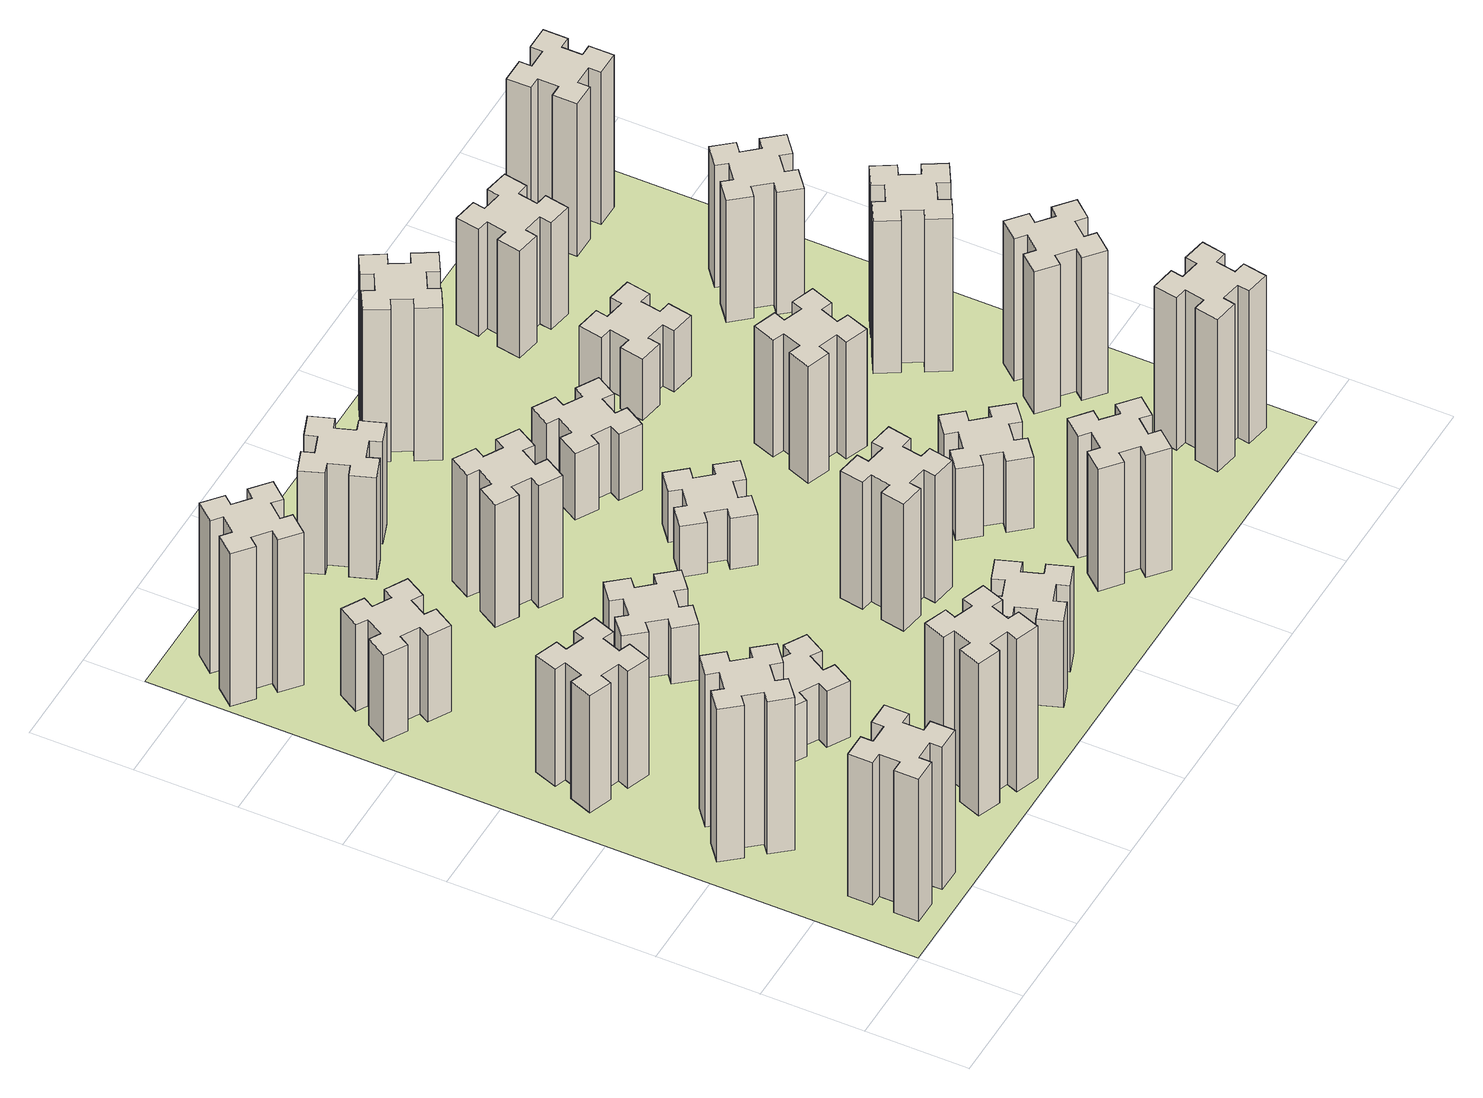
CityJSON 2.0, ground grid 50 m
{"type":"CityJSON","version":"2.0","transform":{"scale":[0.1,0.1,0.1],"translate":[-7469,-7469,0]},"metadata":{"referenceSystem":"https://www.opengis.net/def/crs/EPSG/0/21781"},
"CityObjects":{
"building1":{"type":"Building","attributes":{"class":"1000","function":"1000","usage":"1000","yearOfConstruction":2016,"roofType":"1000","measuredHeight":84,"storeysAboveGround":30,"storeysBelowGround":0},"geometry":[{"type":"Solid","lod":"1","boundaries":[[[[0,1,2,3,4,5,6,7,8,9,10,11,12,13,14,15,16,17,18,19]],[[17,16,20,21]],[[16,15,22,20]],[[15,14,23,22]],[[14,13,24,23]],[[13,12,25,24]],[[12,11,26,25]],[[11,10,27,26]],[[10,9,28,27]],[[9,8,29,28]],[[8,7,30,29]],[[7,6,31,30]],[[6,5,32,31]],[[5,4,33,32]],[[4,3,34,33]],[[3,2,35,34]],[[2,1,36,35]],[[1,0,37,36]],[[0,19,38,37]],[[19,18,39,38]],[[18,17,21,39]],[[24,25,26,27,28,29,30,31,32,33,34,35,36,37,38,39,21,20,22,23]]]]}]},
"building2":{"type":"Building","attributes":{"class":"1000","function":"1000","usage":"1000","yearOfConstruction":2016,"roofType":"1000","measuredHeight":90,"storeysAboveGround":30,"storeysBelowGround":0},"geometry":[{"type":"Solid","lod":"1","boundaries":[[[[40,41,42,43,44,45,46,47,48,49,50,51,52,53,54,55,56,57,58,59]],[[57,56,60,61]],[[56,55,62,60]],[[55,54,63,62]],[[54,53,64,63]],[[53,52,65,64]],[[52,51,66,65]],[[51,50,67,66]],[[50,49,68,67]],[[49,48,69,68]],[[48,47,70,69]],[[47,46,71,70]],[[46,45,72,71]],[[45,44,73,72]],[[44,43,74,73]],[[43,42,75,74]],[[42,41,76,75]],[[41,40,77,76]],[[40,59,78,77]],[[59,58,79,78]],[[58,57,61,79]],[[64,65,66,67,68,69,70,71,72,73,74,75,76,77,78,79,61,60,62,63]]]]}]},
"building3":{"type":"Building","attributes":{"class":"1000","function":"1000","usage":"1000","yearOfConstruction":2016,"roofType":"1000","measuredHeight":69,"storeysAboveGround":30,"storeysBelowGround":0},"geometry":[{"type":"Solid","lod":"1","boundaries":[[[[80,81,82,83,84,85,86,87,88,89,90,91,92,93,94,95,96,97,98,99]],[[97,96,100,101]],[[96,95,102,100]],[[95,94,103,102]],[[94,93,104,103]],[[93,92,105,104]],[[92,91,106,105]],[[91,90,107,106]],[[90,89,108,107]],[[89,88,109,108]],[[88,87,110,109]],[[87,86,111,110]],[[86,85,112,111]],[[85,84,113,112]],[[84,83,114,113]],[[83,82,115,114]],[[82,81,116,115]],[[81,80,117,116]],[[80,99,118,117]],[[99,98,119,118]],[[98,97,101,119]],[[104,105,106,107,108,109,110,111,112,113,114,115,116,117,118,119,101,100,102,103]]]]}]},
"building4":{"type":"Building","attributes":{"class":"1000","function":"1000","usage":"1000","yearOfConstruction":2016,"roofType":"1000","measuredHeight":51,"storeysAboveGround":30,"storeysBelowGround":0},"geometry":[{"type":"Solid","lod":"1","boundaries":[[[[120,121,122,123,124,125,126,127,128,129,130,131,132,133,134,135,136,137,138,139]],[[137,136,140,141]],[[136,135,142,140]],[[135,134,143,142]],[[134,133,144,143]],[[133,132,145,144]],[[132,131,146,145]],[[131,130,147,146]],[[130,129,148,147]],[[129,128,149,148]],[[128,127,150,149]],[[127,126,151,150]],[[126,125,152,151]],[[125,124,153,152]],[[124,123,154,153]],[[123,122,155,154]],[[122,121,156,155]],[[121,120,157,156]],[[120,139,158,157]],[[139,138,159,158]],[[138,137,141,159]],[[144,145,146,147,148,149,150,151,152,153,154,155,156,157,158,159,141,140,142,143]]]]}]},
"building5":{"type":"Building","attributes":{"class":"1000","function":"1000","usage":"1000","yearOfConstruction":2016,"roofType":"1000","measuredHeight":90,"storeysAboveGround":30,"storeysBelowGround":0},"geometry":[{"type":"Solid","lod":"1","boundaries":[[[[160,161,162,163,164,165,166,167,168,169,170,171,172,173,174,175,176,177,178,179]],[[177,176,180,181]],[[176,175,182,180]],[[175,174,183,182]],[[174,173,184,183]],[[173,172,185,184]],[[172,171,186,185]],[[171,170,187,186]],[[170,169,188,187]],[[169,168,189,188]],[[168,167,190,189]],[[167,166,191,190]],[[166,165,192,191]],[[165,164,193,192]],[[164,163,194,193]],[[163,162,195,194]],[[162,161,196,195]],[[161,160,197,196]],[[160,179,198,197]],[[179,178,199,198]],[[178,177,181,199]],[[184,185,186,187,188,189,190,191,192,193,194,195,196,197,198,199,181,180,182,183]]]]}]},
"building6":{"type":"Building","attributes":{"class":"1000","function":"1000","usage":"1000","yearOfConstruction":2016,"roofType":"1000","measuredHeight":90,"storeysAboveGround":30,"storeysBelowGround":0},"geometry":[{"type":"Solid","lod":"1","boundaries":[[[[200,201,202,203,204,205,206,207,208,209,210,211,212,213,214,215,216,217,218,219]],[[217,216,220,221]],[[216,215,222,220]],[[215,214,223,222]],[[214,213,224,223]],[[213,212,225,224]],[[212,211,226,225]],[[211,210,227,226]],[[210,209,228,227]],[[209,208,229,228]],[[208,207,230,229]],[[207,206,231,230]],[[206,205,232,231]],[[205,204,233,232]],[[204,203,234,233]],[[203,202,235,234]],[[202,201,236,235]],[[201,200,237,236]],[[200,219,238,237]],[[219,218,239,238]],[[218,217,221,239]],[[224,225,226,227,228,229,230,231,232,233,234,235,236,237,238,239,221,220,222,223]]]]}]},
"building7":{"type":"Building","attributes":{"class":"1000","function":"1000","usage":"1000","yearOfConstruction":2016,"roofType":"1000","measuredHeight":33,"storeysAboveGround":30,"storeysBelowGround":0},"geometry":[{"type":"Solid","lod":"1","boundaries":[[[[240,241,242,243,244,245,246,247,248,249,250,251,252,253,254,255,256,257,258,259]],[[257,256,260,261]],[[256,255,262,260]],[[255,254,263,262]],[[254,253,264,263]],[[253,252,265,264]],[[252,251,266,265]],[[251,250,267,266]],[[250,249,268,267]],[[249,248,269,268]],[[248,247,270,269]],[[247,246,271,270]],[[246,245,272,271]],[[245,244,273,272]],[[244,243,274,273]],[[243,242,275,274]],[[242,241,276,275]],[[241,240,277,276]],[[240,259,278,277]],[[259,258,279,278]],[[258,257,261,279]],[[264,265,266,267,268,269,270,271,272,273,274,275,276,277,278,279,261,260,262,263]]]]}]},
"building8":{"type":"Building","attributes":{"class":"1000","function":"1000","usage":"1000","yearOfConstruction":2016,"roofType":"1000","measuredHeight":33,"storeysAboveGround":30,"storeysBelowGround":0},"geometry":[{"type":"Solid","lod":"1","boundaries":[[[[280,281,282,283,284,285,286,287,288,289,290,291,292,293,294,295,296,297,298,299]],[[297,296,300,301]],[[296,295,302,300]],[[295,294,303,302]],[[294,293,304,303]],[[293,292,305,304]],[[292,291,306,305]],[[291,290,307,306]],[[290,289,308,307]],[[289,288,309,308]],[[288,287,310,309]],[[287,286,311,310]],[[286,285,312,311]],[[285,284,313,312]],[[284,283,314,313]],[[283,282,315,314]],[[282,281,316,315]],[[281,280,317,316]],[[280,299,318,317]],[[299,298,319,318]],[[298,297,301,319]],[[304,305,306,307,308,309,310,311,312,313,314,315,316,317,318,319,301,300,302,303]]]]}]},
"building9":{"type":"Building","attributes":{"class":"1000","function":"1000","usage":"1000","yearOfConstruction":2016,"roofType":"1000","measuredHeight":51,"storeysAboveGround":30,"storeysBelowGround":0},"geometry":[{"type":"Solid","lod":"1","boundaries":[[[[320,321,322,323,324,325,326,327,328,329,330,331,332,333,334,335,336,337,338,339]],[[337,336,340,341]],[[336,335,342,340]],[[335,334,343,342]],[[334,333,344,343]],[[333,332,345,344]],[[332,331,346,345]],[[331,330,347,346]],[[330,329,348,347]],[[329,328,349,348]],[[328,327,350,349]],[[327,326,351,350]],[[326,325,352,351]],[[325,324,353,352]],[[324,323,354,353]],[[323,322,355,354]],[[322,321,356,355]],[[321,320,357,356]],[[320,339,358,357]],[[339,338,359,358]],[[338,337,341,359]],[[344,345,346,347,348,349,350,351,352,353,354,355,356,357,358,359,341,340,342,343]]]]}]},
"building10":{"type":"Building","attributes":{"class":"1000","function":"1000","usage":"1000","yearOfConstruction":2016,"roofType":"1000","measuredHeight":72,"storeysAboveGround":30,"storeysBelowGround":0},"geometry":[{"type":"Solid","lod":"1","boundaries":[[[[360,361,362,363,364,365,366,367,368,369,370,371,372,373,374,375,376,377,378,379]],[[377,376,380,381]],[[376,375,382,380]],[[375,374,383,382]],[[374,373,384,383]],[[373,372,385,384]],[[372,371,386,385]],[[371,370,387,386]],[[370,369,388,387]],[[369,368,389,388]],[[368,367,390,389]],[[367,366,391,390]],[[366,365,392,391]],[[365,364,393,392]],[[364,363,394,393]],[[363,362,395,394]],[[362,361,396,395]],[[361,360,397,396]],[[360,379,398,397]],[[379,378,399,398]],[[378,377,381,399]],[[384,385,386,387,388,389,390,391,392,393,394,395,396,397,398,399,381,380,382,383]]]]}]},
"building11":{"type":"Building","attributes":{"class":"1000","function":"1000","usage":"1000","yearOfConstruction":2016,"roofType":"1000","measuredHeight":60,"storeysAboveGround":30,"storeysBelowGround":0},"geometry":[{"type":"Solid","lod":"1","boundaries":[[[[400,401,402,403,404,405,406,407,408,409,410,411,412,413,414,415,416,417,418,419]],[[417,416,420,421]],[[416,415,422,420]],[[415,414,423,422]],[[414,413,424,423]],[[413,412,425,424]],[[412,411,426,425]],[[411,410,427,426]],[[410,409,428,427]],[[409,408,429,428]],[[408,407,430,429]],[[407,406,431,430]],[[406,405,432,431]],[[405,404,433,432]],[[404,403,434,433]],[[403,402,435,434]],[[402,401,436,435]],[[401,400,437,436]],[[400,419,438,437]],[[419,418,439,438]],[[418,417,421,439]],[[424,425,426,427,428,429,430,431,432,433,434,435,436,437,438,439,421,420,422,423]]]]}]},
"building12":{"type":"Building","attributes":{"class":"1000","function":"1000","usage":"1000","yearOfConstruction":2016,"roofType":"1000","measuredHeight":75,"storeysAboveGround":30,"storeysBelowGround":0},"geometry":[{"type":"Solid","lod":"1","boundaries":[[[[440,441,442,443,444,445,446,447,448,449,450,451,452,453,454,455,456,457,458,459]],[[457,456,460,461]],[[456,455,462,460]],[[455,454,463,462]],[[454,453,464,463]],[[453,452,465,464]],[[452,451,466,465]],[[451,450,467,466]],[[450,449,468,467]],[[449,448,469,468]],[[448,447,470,469]],[[447,446,471,470]],[[446,445,472,471]],[[445,444,473,472]],[[444,443,474,473]],[[443,442,475,474]],[[442,441,476,475]],[[441,440,477,476]],[[440,459,478,477]],[[459,458,479,478]],[[458,457,461,479]],[[464,465,466,467,468,469,470,471,472,473,474,475,476,477,478,479,461,460,462,463]]]]}]},
"building13":{"type":"Building","attributes":{"class":"1000","function":"1000","usage":"1000","yearOfConstruction":2016,"roofType":"1000","measuredHeight":30,"storeysAboveGround":30,"storeysBelowGround":0},"geometry":[{"type":"Solid","lod":"1","boundaries":[[[[480,481,482,483,484,485,486,487,488,489,490,491,492,493,494,495,496,497,498,499]],[[497,496,500,501]],[[496,495,502,500]],[[495,494,503,502]],[[494,493,504,503]],[[493,492,505,504]],[[492,491,506,505]],[[491,490,507,506]],[[490,489,508,507]],[[489,488,509,508]],[[488,487,510,509]],[[487,486,511,510]],[[486,485,512,511]],[[485,484,513,512]],[[484,483,514,513]],[[483,482,515,514]],[[482,481,516,515]],[[481,480,517,516]],[[480,499,518,517]],[[499,498,519,518]],[[498,497,501,519]],[[504,505,506,507,508,509,510,511,512,513,514,515,516,517,518,519,501,500,502,503]]]]}]},
"building14":{"type":"Building","attributes":{"class":"1000","function":"1000","usage":"1000","yearOfConstruction":2016,"roofType":"1000","measuredHeight":72,"storeysAboveGround":30,"storeysBelowGround":0},"geometry":[{"type":"Solid","lod":"1","boundaries":[[[[520,521,522,523,524,525,526,527,528,529,530,531,532,533,534,535,536,537,538,539]],[[537,536,540,541]],[[536,535,542,540]],[[535,534,543,542]],[[534,533,544,543]],[[533,532,545,544]],[[532,531,546,545]],[[531,530,547,546]],[[530,529,548,547]],[[529,528,549,548]],[[528,527,550,549]],[[527,526,551,550]],[[526,525,552,551]],[[525,524,553,552]],[[524,523,554,553]],[[523,522,555,554]],[[522,521,556,555]],[[521,520,557,556]],[[520,539,558,557]],[[539,538,559,558]],[[538,537,541,559]],[[544,545,546,547,548,549,550,551,552,553,554,555,556,557,558,559,541,540,542,543]]]]}]},
"building15":{"type":"Building","attributes":{"class":"1000","function":"1000","usage":"1000","yearOfConstruction":2016,"roofType":"1000","measuredHeight":39,"storeysAboveGround":30,"storeysBelowGround":0},"geometry":[{"type":"Solid","lod":"1","boundaries":[[[[560,561,562,563,564,565,566,567,568,569,570,571,572,573,574,575,576,577,578,579]],[[577,576,580,581]],[[576,575,582,580]],[[575,574,583,582]],[[574,573,584,583]],[[573,572,585,584]],[[572,571,586,585]],[[571,570,587,586]],[[570,569,588,587]],[[569,568,589,588]],[[568,567,590,589]],[[567,566,591,590]],[[566,565,592,591]],[[565,564,593,592]],[[564,563,594,593]],[[563,562,595,594]],[[562,561,596,595]],[[561,560,597,596]],[[560,579,598,597]],[[579,578,599,598]],[[578,577,581,599]],[[584,585,586,587,588,589,590,591,592,593,594,595,596,597,598,599,581,580,582,583]]]]}]},
"building16":{"type":"Building","attributes":{"class":"1000","function":"1000","usage":"1000","yearOfConstruction":2016,"roofType":"1000","measuredHeight":90,"storeysAboveGround":30,"storeysBelowGround":0},"geometry":[{"type":"Solid","lod":"1","boundaries":[[[[600,601,602,603,604,605,606,607,608,609,610,611,612,613,614,615,616,617,618,619]],[[617,616,620,621]],[[616,615,622,620]],[[615,614,623,622]],[[614,613,624,623]],[[613,612,625,624]],[[612,611,626,625]],[[611,610,627,626]],[[610,609,628,627]],[[609,608,629,628]],[[608,607,630,629]],[[607,606,631,630]],[[606,605,632,631]],[[605,604,633,632]],[[604,603,634,633]],[[603,602,635,634]],[[602,601,636,635]],[[601,600,637,636]],[[600,619,638,637]],[[619,618,639,638]],[[618,617,621,639]],[[624,625,626,627,628,629,630,631,632,633,634,635,636,637,638,639,621,620,622,623]]]]}]},
"building17":{"type":"Building","attributes":{"class":"1000","function":"1000","usage":"1000","yearOfConstruction":2016,"roofType":"1000","measuredHeight":42,"storeysAboveGround":30,"storeysBelowGround":0},"geometry":[{"type":"Solid","lod":"1","boundaries":[[[[640,641,642,643,644,645,646,647,648,649,650,651,652,653,654,655,656,657,658,659]],[[657,656,660,661]],[[656,655,662,660]],[[655,654,663,662]],[[654,653,664,663]],[[653,652,665,664]],[[652,651,666,665]],[[651,650,667,666]],[[650,649,668,667]],[[649,648,669,668]],[[648,647,670,669]],[[647,646,671,670]],[[646,645,672,671]],[[645,644,673,672]],[[644,643,674,673]],[[643,642,675,674]],[[642,641,676,675]],[[641,640,677,676]],[[640,659,678,677]],[[659,658,679,678]],[[658,657,661,679]],[[664,665,666,667,668,669,670,671,672,673,674,675,676,677,678,679,661,660,662,663]]]]}]},
"building18":{"type":"Building","attributes":{"class":"1000","function":"1000","usage":"1000","yearOfConstruction":2016,"roofType":"1000","measuredHeight":69,"storeysAboveGround":30,"storeysBelowGround":0},"geometry":[{"type":"Solid","lod":"1","boundaries":[[[[680,681,682,683,684,685,686,687,688,689,690,691,692,693,694,695,696,697,698,699]],[[697,696,700,701]],[[696,695,702,700]],[[695,694,703,702]],[[694,693,704,703]],[[693,692,705,704]],[[692,691,706,705]],[[691,690,707,706]],[[690,689,708,707]],[[689,688,709,708]],[[688,687,710,709]],[[687,686,711,710]],[[686,685,712,711]],[[685,684,713,712]],[[684,683,714,713]],[[683,682,715,714]],[[682,681,716,715]],[[681,680,717,716]],[[680,699,718,717]],[[699,698,719,718]],[[698,697,701,719]],[[704,705,706,707,708,709,710,711,712,713,714,715,716,717,718,719,701,700,702,703]]]]}]},
"building19":{"type":"Building","attributes":{"class":"1000","function":"1000","usage":"1000","yearOfConstruction":2016,"roofType":"1000","measuredHeight":36,"storeysAboveGround":30,"storeysBelowGround":0},"geometry":[{"type":"Solid","lod":"1","boundaries":[[[[720,721,722,723,724,725,726,727,728,729,730,731,732,733,734,735,736,737,738,739]],[[737,736,740,741]],[[736,735,742,740]],[[735,734,743,742]],[[734,733,744,743]],[[733,732,745,744]],[[732,731,746,745]],[[731,730,747,746]],[[730,729,748,747]],[[729,728,749,748]],[[728,727,750,749]],[[727,726,751,750]],[[726,725,752,751]],[[725,724,753,752]],[[724,723,754,753]],[[723,722,755,754]],[[722,721,756,755]],[[721,720,757,756]],[[720,739,758,757]],[[739,738,759,758]],[[738,737,741,759]],[[744,745,746,747,748,749,750,751,752,753,754,755,756,757,758,759,741,740,742,743]]]]}]},
"building20":{"type":"Building","attributes":{"class":"1000","function":"1000","usage":"1000","yearOfConstruction":2016,"roofType":"1000","measuredHeight":90,"storeysAboveGround":30,"storeysBelowGround":0},"geometry":[{"type":"Solid","lod":"1","boundaries":[[[[760,761,762,763,764,765,766,767,768,769,770,771,772,773,774,775,776,777,778,779]],[[777,776,780,781]],[[776,775,782,780]],[[775,774,783,782]],[[774,773,784,783]],[[773,772,785,784]],[[772,771,786,785]],[[771,770,787,786]],[[770,769,788,787]],[[769,768,789,788]],[[768,767,790,789]],[[767,766,791,790]],[[766,765,792,791]],[[765,764,793,792]],[[764,763,794,793]],[[763,762,795,794]],[[762,761,796,795]],[[761,760,797,796]],[[760,779,798,797]],[[779,778,799,798]],[[778,777,781,799]],[[784,785,786,787,788,789,790,791,792,793,794,795,796,797,798,799,781,780,782,783]]]]}]},
"building21":{"type":"Building","attributes":{"class":"1000","function":"1000","usage":"1000","yearOfConstruction":2016,"roofType":"1000","measuredHeight":63,"storeysAboveGround":30,"storeysBelowGround":0},"geometry":[{"type":"Solid","lod":"1","boundaries":[[[[800,801,802,803,804,805,806,807,808,809,810,811,812,813,814,815,816,817,818,819]],[[817,816,820,821]],[[816,815,822,820]],[[815,814,823,822]],[[814,813,824,823]],[[813,812,825,824]],[[812,811,826,825]],[[811,810,827,826]],[[810,809,828,827]],[[809,808,829,828]],[[808,807,830,829]],[[807,806,831,830]],[[806,805,832,831]],[[805,804,833,832]],[[804,803,834,833]],[[803,802,835,834]],[[802,801,836,835]],[[801,800,837,836]],[[800,819,838,837]],[[819,818,839,838]],[[818,817,821,839]],[[824,825,826,827,828,829,830,831,832,833,834,835,836,837,838,839,821,820,822,823]]]]}]},
"building22":{"type":"Building","attributes":{"class":"1000","function":"1000","usage":"1000","yearOfConstruction":2016,"roofType":"1000","measuredHeight":84,"storeysAboveGround":30,"storeysBelowGround":0},"geometry":[{"type":"Solid","lod":"1","boundaries":[[[[840,841,842,843,844,845,846,847,848,849,850,851,852,853,854,855,856,857,858,859]],[[857,856,860,861]],[[856,855,862,860]],[[855,854,863,862]],[[854,853,864,863]],[[853,852,865,864]],[[852,851,866,865]],[[851,850,867,866]],[[850,849,868,867]],[[849,848,869,868]],[[848,847,870,869]],[[847,846,871,870]],[[846,845,872,871]],[[845,844,873,872]],[[844,843,874,873]],[[843,842,875,874]],[[842,841,876,875]],[[841,840,877,876]],[[840,859,878,877]],[[859,858,879,878]],[[858,857,861,879]],[[864,865,866,867,868,869,870,871,872,873,874,875,876,877,878,879,861,860,862,863]]]]}]},
"building23":{"type":"Building","attributes":{"class":"1000","function":"1000","usage":"1000","yearOfConstruction":2016,"roofType":"1000","measuredHeight":90,"storeysAboveGround":30,"storeysBelowGround":0},"geometry":[{"type":"Solid","lod":"1","boundaries":[[[[880,881,882,883,884,885,886,887,888,889,890,891,892,893,894,895,896,897,898,899]],[[897,896,900,901]],[[896,895,902,900]],[[895,894,903,902]],[[894,893,904,903]],[[893,892,905,904]],[[892,891,906,905]],[[891,890,907,906]],[[890,889,908,907]],[[889,888,909,908]],[[888,887,910,909]],[[887,886,911,910]],[[886,885,912,911]],[[885,884,913,912]],[[884,883,914,913]],[[883,882,915,914]],[[882,881,916,915]],[[881,880,917,916]],[[880,899,918,917]],[[899,898,919,918]],[[898,897,901,919]],[[904,905,906,907,908,909,910,911,912,913,914,915,916,917,918,919,901,900,902,903]]]]}]},
"building24":{"type":"Building","attributes":{"class":"1000","function":"1000","usage":"1000","yearOfConstruction":2016,"roofType":"1000","measuredHeight":72,"storeysAboveGround":30,"storeysBelowGround":0},"geometry":[{"type":"Solid","lod":"1","boundaries":[[[[920,921,922,923,924,925,926,927,928,929,930,931,932,933,934,935,936,937,938,939]],[[937,936,940,941]],[[936,935,942,940]],[[935,934,943,942]],[[934,933,944,943]],[[933,932,945,944]],[[932,931,946,945]],[[931,930,947,946]],[[930,929,948,947]],[[929,928,949,948]],[[928,927,950,949]],[[927,926,951,950]],[[926,925,952,951]],[[925,924,953,952]],[[924,923,954,953]],[[923,922,955,954]],[[922,921,956,955]],[[921,920,957,956]],[[920,939,958,957]],[[939,938,959,958]],[[938,937,941,959]],[[944,945,946,947,948,949,950,951,952,953,954,955,956,957,958,959,941,940,942,943]]]]}]},
"building25":{"type":"Building","attributes":{"class":"1000","function":"1000","usage":"1000","yearOfConstruction":2016,"roofType":"1000","measuredHeight":90,"storeysAboveGround":30,"storeysBelowGround":0},"geometry":[{"type":"Solid","lod":"1","boundaries":[[[[960,961,962,963,964,965,966,967,968,969,970,971,972,973,974,975,976,977,978,979]],[[977,976,980,981]],[[976,975,982,980]],[[975,974,983,982]],[[974,973,984,983]],[[973,972,985,984]],[[972,971,986,985]],[[971,970,987,986]],[[970,969,988,987]],[[969,968,989,988]],[[968,967,990,989]],[[967,966,991,990]],[[966,965,992,991]],[[965,964,993,992]],[[964,963,994,993]],[[963,962,995,994]],[[962,961,996,995]],[[961,960,997,996]],[[960,979,998,997]],[[979,978,999,998]],[[978,977,981,999]],[[984,985,986,987,988,989,990,991,992,993,994,995,996,997,998,999,981,980,982,983]]]]}]},
"landuse1":{"type":"LandUse","attributes":{"name":"plot1","function":"1010"},"geometry":[{"type":"MultiSurface","lod":"1","boundaries":[[[1000,1001,1002,1003]]]}]}
},
"vertices":[
[265,325,0],[265,225,0],[205,225,0],[205,105,0],[325,105,0],[325,165,0],[425,165,0],[425,105,0],[545,105,0],[545,225,0],[485,225,0],[485,325,0],[545,325,0],[545,445,0],[425,445,0],[425,385,0],[325,385,0],[325,445,0],[205,445,0],[205,325,0],[325,385,840],[325,445,840],[425,385,840],[425,445,840],[545,445,840],[545,325,840],[485,325,840],[485,225,840],[545,225,840],[545,105,840],[425,105,840],[425,165,840],[325,165,840],[325,105,840],[205,105,840],[205,225,840],[265,225,840],[265,325,840],[205,325,840],[205,445,840],
[492,1048,0],[427,1124,0],[473,1163,0],[396,1255,0],[304,1178,0],[343,1132,0],[266,1067,0],[228,1113,0],[136,1036,0],[213,944,0],[259,983,0],[323,906,0],[277,868,0],[354,776,0],[446,853,0],[408,899,0],[484,963,0],[523,917,0],[615,994,0],[538,1086,0],[484,963,900],[523,917,900],[408,899,900],[446,853,900],[354,776,900],[277,868,900],[323,906,900],[259,983,900],[213,944,900],[136,1036,900],[228,1113,900],[266,1067,900],[343,1132,900],[304,1178,900],[396,1255,900],[473,1163,900],[427,1124,900],[492,1048,900],[538,1086,900],[615,994,900],
[291,1669,0],[385,1635,0],[364,1579,0],[477,1537,0],[518,1650,0],[462,1671,0],[496,1765,0],[552,1744,0],[593,1857,0],[480,1898,0],[460,1842,0],[366,1876,0],[387,1932,0],[274,1973,0],[233,1860,0],[289,1840,0],[255,1746,0],[199,1767,0],[157,1654,0],[270,1613,0],[255,1746,690],[199,1767,690],[289,1840,690],[233,1860,690],[274,1973,690],[387,1932,690],[366,1876,690],[460,1842,690],[480,1898,690],[593,1857,690],[552,1744,690],[496,1765,690],[462,1671,690],[518,1650,690],[477,1537,690],[364,1579,690],[385,1635,690],[291,1669,690],[270,1613,690],[157,1654,690],
[446,2597,0],[496,2684,0],[548,2654,0],[608,2758,0],[504,2818,0],[474,2766,0],[387,2816,0],[417,2868,0],[313,2928,0],[253,2824,0],[305,2794,0],[255,2707,0],[203,2737,0],[143,2633,0],[247,2573,0],[277,2625,0],[364,2575,0],[334,2523,0],[438,2463,0],[498,2567,0],[364,2575,510],[334,2523,510],[277,2625,510],[247,2573,510],[143,2633,510],[203,2737,510],[255,2707,510],[305,2794,510],[253,2824,510],[313,2928,510],[417,2868,510],[387,2816,510],[474,2766,510],[504,2818,510],[608,2758,510],[548,2654,510],[496,2684,510],[446,2597,510],[498,2567,510],[438,2463,510],
[1029,360,0],[995,266,0],[939,287,0],[897,174,0],[1010,133,0],[1031,189,0],[1125,155,0],[1104,99,0],[1217,57,0],[1258,170,0],[1202,191,0],[1236,285,0],[1292,264,0],[1333,377,0],[1220,418,0],[1200,362,0],[1106,396,0],[1127,452,0],[1014,493,0],[973,380,0],[1106,396,900],[1127,452,900],[1200,362,900],[1220,418,900],[1333,377,900],[1292,264,900],[1236,285,900],[1202,191,900],[1258,170,900],[1217,57,900],[1104,99,900],[1125,155,900],[1031,189,900],[1010,133,900],[897,174,900],[939,287,900],[995,266,900],[1029,360,900],[973,380,900],[1014,493,900],
[384,3387,0],[308,3452,0],[346,3498,0],[254,3575,0],[177,3483,0],[223,3444,0],[159,3368,0],[113,3406,0],[36,3314,0],[128,3237,0],[166,3283,0],[243,3219,0],[204,3173,0],[296,3096,0],[373,3188,0],[327,3226,0],[392,3303,0],[438,3264,0],[515,3356,0],[423,3433,0],[392,3303,900],[438,3264,900],[327,3226,900],[373,3188,900],[296,3096,900],[204,3173,900],[243,3219,900],[166,3283,900],[128,3237,900],[36,3314,900],[113,3406,900],[159,3368,900],[223,3444,900],[177,3483,900],[254,3575,900],[346,3498,900],[308,3452,900],[384,3387,900],[423,3433,900],[515,3356,900],
[1086,1017,0],[1136,1104,0],[1188,1074,0],[1248,1178,0],[1144,1238,0],[1114,1186,0],[1027,1236,0],[1057,1288,0],[953,1348,0],[893,1244,0],[945,1214,0],[895,1127,0],[843,1157,0],[783,1053,0],[887,993,0],[917,1045,0],[1004,995,0],[974,943,0],[1078,883,0],[1138,987,0],[1004,995,330],[974,943,330],[917,1045,330],[887,993,330],[783,1053,330],[843,1157,330],[895,1127,330],[945,1214,330],[893,1244,330],[953,1348,330],[1057,1288,330],[1027,1236,330],[1114,1186,330],[1144,1238,330],[1248,1178,330],[1188,1074,330],[1136,1104,330],[1086,1017,330],[1138,987,330],[1078,883,330],
[1083,1972,0],[1006,1907,0],[968,1953,0],[876,1876,0],[953,1784,0],[999,1823,0],[1063,1746,0],[1017,1708,0],[1094,1616,0],[1186,1693,0],[1148,1739,0],[1224,1803,0],[1263,1757,0],[1355,1834,0],[1278,1926,0],[1232,1888,0],[1167,1964,0],[1213,2003,0],[1136,2095,0],[1044,2018,0],[1167,1964,330],[1213,2003,330],[1232,1888,330],[1278,1926,330],[1355,1834,330],[1263,1757,330],[1224,1803,330],[1148,1739,330],[1186,1693,330],[1094,1616,330],[1017,1708,330],[1063,1746,330],[999,1823,330],[953,1784,330],[876,1876,330],[968,1953,330],[1006,1907,330],[1083,1972,330],[1044,2018,330],[1136,2095,330],
[1765,496,0],[1671,462,0],[1650,518,0],[1537,477,0],[1579,364,0],[1635,385,0],[1669,291,0],[1613,270,0],[1654,157,0],[1767,199,0],[1746,255,0],[1840,289,0],[1860,233,0],[1973,274,0],[1932,387,0],[1876,366,0],[1842,460,0],[1898,480,0],[1857,593,0],[1744,552,0],[1842,460,510],[1898,480,510],[1876,366,510],[1932,387,510],[1973,274,510],[1860,233,510],[1840,289,510],[1746,255,510],[1767,199,510],[1654,157,510],[1613,270,510],[1669,291,510],[1635,385,510],[1579,364,510],[1537,477,510],[1650,518,510],[1671,462,510],[1765,496,510],[1744,552,510],[1857,593,510],
[1314,2666,0],[1227,2716,0],[1257,2768,0],[1153,2828,0],[1093,2724,0],[1145,2694,0],[1095,2607,0],[1043,2637,0],[983,2533,0],[1087,2473,0],[1117,2525,0],[1204,2475,0],[1174,2423,0],[1278,2363,0],[1338,2467,0],[1286,2497,0],[1336,2584,0],[1388,2554,0],[1448,2658,0],[1344,2718,0],[1336,2584,720],[1388,2554,720],[1286,2497,720],[1338,2467,720],[1278,2363,720],[1174,2423,720],[1204,2475,720],[1117,2525,720],[1087,2473,720],[983,2533,720],[1043,2637,720],[1095,2607,720],[1145,2694,720],[1093,2724,720],[1153,2828,720],[1257,2768,720],[1227,2716,720],[1314,2666,720],[1344,2718,720],[1448,2658,720],
[1125,3456,0],[1031,3422,0],[1010,3478,0],[897,3437,0],[939,3324,0],[995,3345,0],[1029,3251,0],[973,3230,0],[1014,3117,0],[1127,3159,0],[1106,3215,0],[1200,3249,0],[1220,3193,0],[1333,3234,0],[1292,3347,0],[1236,3326,0],[1202,3420,0],[1258,3440,0],[1217,3553,0],[1104,3512,0],[1202,3420,600],[1258,3440,600],[1236,3326,600],[1292,3347,600],[1333,3234,600],[1220,3193,600],[1200,3249,600],[1106,3215,600],[1127,3159,600],[1014,3117,600],[973,3230,600],[1029,3251,600],[995,3345,600],[939,3324,600],[897,3437,600],[1010,3478,600],[1031,3422,600],[1125,3456,600],[1104,3512,600],[1217,3553,600],
[2055,1047,0],[2072,1145,0],[2131,1135,0],[2152,1253,0],[2034,1274,0],[2024,1215,0],[1925,1232,0],[1936,1291,0],[1817,1312,0],[1797,1194,0],[1856,1184,0],[1838,1085,0],[1779,1096,0],[1758,977,0],[1877,957,0],[1887,1016,0],[1985,998,0],[1975,939,0],[2093,918,0],[2114,1037,0],[1985,998,750],[1975,939,750],[1887,1016,750],[1877,957,750],[1758,977,750],[1779,1096,750],[1838,1085,750],[1856,1184,750],[1797,1194,750],[1817,1312,750],[1936,1291,750],[1925,1232,750],[2024,1215,750],[2034,1274,750],[2152,1253,750],[2131,1135,750],[2072,1145,750],[2055,1047,750],[2114,1037,750],[2093,918,750],
[1972,1988,0],[1907,2064,0],[1953,2103,0],[1876,2195,0],[1784,2118,0],[1823,2072,0],[1746,2007,0],[1708,2053,0],[1616,1976,0],[1693,1884,0],[1739,1923,0],[1803,1846,0],[1757,1808,0],[1834,1716,0],[1926,1793,0],[1888,1839,0],[1964,1903,0],[2003,1857,0],[2095,1934,0],[2018,2026,0],[1964,1903,300],[2003,1857,300],[1888,1839,300],[1926,1793,300],[1834,1716,300],[1757,1808,300],[1803,1846,300],[1739,1923,300],[1693,1884,300],[1616,1976,300],[1708,2053,300],[1746,2007,300],[1823,2072,300],[1784,2118,300],[1876,2195,300],[1953,2103,300],[1907,2064,300],[1972,1988,300],[2018,2026,300],[2095,1934,300],
[2486,323,0],[2563,259,0],[2524,213,0],[2616,136,0],[2693,228,0],[2647,266,0],[2712,343,0],[2758,304,0],[2835,396,0],[2743,473,0],[2704,427,0],[2628,492,0],[2666,538,0],[2574,615,0],[2497,523,0],[2543,484,0],[2479,408,0],[2433,446,0],[2356,354,0],[2448,277,0],[2479,408,720],[2433,446,720],[2543,484,720],[2497,523,720],[2574,615,720],[2666,538,720],[2628,492,720],[2704,427,720],[2743,473,720],[2835,396,720],[2758,304,720],[2712,343,720],[2647,266,720],[2693,228,720],[2616,136,720],[2524,213,720],[2563,259,720],[2486,323,720],[2448,277,720],[2356,354,720],
[2026,2497,0],[2076,2584,0],[2128,2554,0],[2188,2658,0],[2084,2718,0],[2054,2666,0],[1967,2716,0],[1997,2768,0],[1893,2828,0],[1833,2724,0],[1885,2694,0],[1835,2607,0],[1783,2637,0],[1723,2533,0],[1827,2473,0],[1857,2525,0],[1944,2475,0],[1914,2423,0],[2018,2363,0],[2078,2467,0],[1944,2475,390],[1914,2423,390],[1857,2525,390],[1827,2473,390],[1723,2533,390],[1783,2637,390],[1835,2607,390],[1885,2694,390],[1833,2724,390],[1893,2828,390],[1997,2768,390],[1967,2716,390],[2054,2666,390],[2084,2718,390],[2188,2658,390],[2128,2554,390],[2076,2584,390],[2026,2497,390],[2078,2467,390],[2018,2363,390],
[1844,3556,0],[1757,3506,0],[1727,3558,0],[1623,3498,0],[1683,3394,0],[1735,3424,0],[1785,3337,0],[1733,3307,0],[1793,3203,0],[1897,3263,0],[1867,3315,0],[1954,3365,0],[1984,3313,0],[2088,3373,0],[2028,3477,0],[1976,3447,0],[1926,3534,0],[1978,3564,0],[1918,3668,0],[1814,3608,0],[1926,3534,900],[1978,3564,900],[1976,3447,900],[2028,3477,900],[2088,3373,900],[1984,3313,900],[1954,3365,900],[1867,3315,900],[1897,3263,900],[1793,3203,900],[1733,3307,900],[1785,3337,900],[1735,3424,900],[1683,3394,900],[1623,3498,900],[1727,3558,900],[1757,3506,900],[1844,3556,900],[1814,3608,900],[1918,3668,900],
[2563,1132,0],[2486,1067,0],[2448,1113,0],[2356,1036,0],[2433,944,0],[2479,983,0],[2543,906,0],[2497,868,0],[2574,776,0],[2666,853,0],[2628,899,0],[2704,963,0],[2743,917,0],[2835,994,0],[2758,1086,0],[2712,1048,0],[2647,1124,0],[2693,1163,0],[2616,1255,0],[2524,1178,0],[2647,1124,420],[2693,1163,420],[2712,1048,420],[2758,1086,420],[2835,994,420],[2743,917,420],[2704,963,420],[2628,899,420],[2666,853,420],[2574,776,420],[2497,868,420],[2543,906,420],[2479,983,420],[2433,944,420],[2356,1036,420],[2448,1113,420],[2486,1067,420],[2563,1132,420],[2524,1178,420],[2616,1255,420],
[2682,1771,0],[2716,1865,0],[2772,1844,0],[2813,1957,0],[2700,1998,0],[2680,1942,0],[2586,1976,0],[2607,2032,0],[2494,2073,0],[2453,1960,0],[2509,1940,0],[2475,1846,0],[2419,1867,0],[2377,1754,0],[2490,1713,0],[2511,1769,0],[2605,1735,0],[2584,1679,0],[2697,1637,0],[2738,1750,0],[2605,1735,690],[2584,1679,690],[2511,1769,690],[2490,1713,690],[2377,1754,690],[2419,1867,690],[2475,1846,690],[2509,1940,690],[2453,1960,690],[2494,2073,690],[2607,2032,690],[2586,1976,690],[2680,1942,690],[2700,1998,690],[2813,1957,690],[2772,1844,690],[2716,1865,690],[2682,1771,690],[2738,1750,690],[2697,1637,690],
[2664,2795,0],[2565,2812,0],[2576,2871,0],[2457,2892,0],[2437,2774,0],[2496,2764,0],[2478,2665,0],[2419,2676,0],[2398,2557,0],[2517,2537,0],[2527,2596,0],[2625,2578,0],[2615,2519,0],[2733,2498,0],[2754,2617,0],[2695,2627,0],[2712,2725,0],[2771,2715,0],[2792,2833,0],[2674,2854,0],[2712,2725,360],[2771,2715,360],[2695,2627,360],[2754,2617,360],[2733,2498,360],[2615,2519,360],[2625,2578,360],[2527,2596,360],[2517,2537,360],[2398,2557,360],[2419,2676,360],[2478,2665,360],[2496,2764,360],[2437,2774,360],[2457,2892,360],[2576,2871,360],[2565,2812,360],[2664,2795,360],[2674,2854,360],[2792,2833,360],
[3504,475,0],[3405,492,0],[3416,551,0],[3297,572,0],[3277,454,0],[3336,444,0],[3318,345,0],[3259,356,0],[3238,237,0],[3357,217,0],[3367,276,0],[3465,258,0],[3455,199,0],[3573,178,0],[3594,297,0],[3535,307,0],[3552,405,0],[3611,395,0],[3632,513,0],[3514,534,0],[3552,405,900],[3611,395,900],[3535,307,900],[3594,297,900],[3573,178,900],[3455,199,900],[3465,258,900],[3367,276,900],[3357,217,900],[3238,237,900],[3259,356,900],[3318,345,900],[3336,444,900],[3277,454,900],[3297,572,900],[3416,551,900],[3405,492,900],[3504,475,900],[3514,534,900],[3632,513,900],
[2596,3404,0],[2578,3305,0],[2519,3316,0],[2498,3197,0],[2617,3177,0],[2627,3236,0],[2725,3218,0],[2715,3159,0],[2833,3138,0],[2854,3257,0],[2795,3267,0],[2812,3365,0],[2871,3355,0],[2892,3473,0],[2774,3494,0],[2764,3435,0],[2665,3452,0],[2676,3511,0],[2557,3532,0],[2537,3414,0],[2665,3452,630],[2676,3511,630],[2764,3435,630],[2774,3494,630],[2892,3473,630],[2871,3355,630],[2812,3365,630],[2795,3267,630],[2854,3257,630],[2833,3138,630],[2715,3159,630],[2725,3218,630],[2627,3236,630],[2617,3177,630],[2498,3197,630],[2519,3316,630],[2578,3305,630],[2596,3404,630],[2537,3414,630],[2557,3532,630],
[3487,1006,0],[3552,1083,0],[3598,1044,0],[3675,1136,0],[3583,1213,0],[3544,1167,0],[3468,1232,0],[3506,1278,0],[3414,1355,0],[3337,1263,0],[3383,1224,0],[3319,1148,0],[3273,1186,0],[3196,1094,0],[3288,1017,0],[3326,1063,0],[3403,999,0],[3364,953,0],[3456,876,0],[3533,968,0],[3403,999,840],[3364,953,840],[3326,1063,840],[3288,1017,840],[3196,1094,840],[3273,1186,840],[3319,1148,840],[3383,1224,840],[3337,1263,840],[3414,1355,840],[3506,1278,840],[3468,1232,840],[3544,1167,840],[3583,1213,840],[3675,1136,840],[3598,1044,840],[3552,1083,840],[3487,1006,840],[3533,968,840],[3456,876,840],
[3347,1635,0],[3434,1685,0],[3464,1633,0],[3568,1693,0],[3508,1797,0],[3456,1767,0],[3406,1854,0],[3458,1884,0],[3398,1988,0],[3294,1928,0],[3324,1876,0],[3237,1826,0],[3207,1878,0],[3103,1818,0],[3163,1714,0],[3215,1744,0],[3265,1657,0],[3213,1627,0],[3273,1523,0],[3377,1583,0],[3265,1657,900],[3213,1627,900],[3215,1744,900],[3163,1714,900],[3103,1818,900],[3207,1878,900],[3237,1826,900],[3324,1876,900],[3294,1928,900],[3398,1988,900],[3458,1884,900],[3406,1854,900],[3456,1767,900],[3508,1797,900],[3568,1693,900],[3464,1633,900],[3434,1685,900],[3347,1635,900],[3377,1583,900],[3273,1523,900],
[3219,2463,0],[3283,2386,0],[3237,2348,0],[3314,2256,0],[3406,2333,0],[3368,2379,0],[3444,2443,0],[3483,2397,0],[3575,2474,0],[3498,2566,0],[3452,2528,0],[3387,2604,0],[3433,2643,0],[3356,2735,0],[3264,2658,0],[3303,2612,0],[3226,2547,0],[3188,2593,0],[3096,2516,0],[3173,2424,0],[3226,2547,720],[3188,2593,720],[3303,2612,720],[3264,2658,720],[3356,2735,720],[3433,2643,720],[3387,2604,720],[3452,2528,720],[3498,2566,720],[3575,2474,720],[3483,2397,720],[3444,2443,720],[3368,2379,720],[3406,2333,720],[3314,2256,720],[3237,2348,720],[3283,2386,720],[3219,2463,720],[3173,2424,720],[3096,2516,720],
[3285,3325,0],[3385,3325,0],[3385,3265,0],[3505,3265,0],[3505,3385,0],[3445,3385,0],[3445,3485,0],[3505,3485,0],[3505,3605,0],[3385,3605,0],[3385,3545,0],[3285,3545,0],[3285,3605,0],[3165,3605,0],[3165,3485,0],[3225,3485,0],[3225,3385,0],[3165,3385,0],[3165,3265,0],[3285,3265,0],[3225,3385,900],[3165,3385,900],[3225,3485,900],[3165,3485,900],[3165,3605,900],[3285,3605,900],[3285,3545,900],[3385,3545,900],[3385,3605,900],[3505,3605,900],[3505,3485,900],[3445,3485,900],[3445,3385,900],[3505,3385,900],[3505,3265,900],[3385,3265,900],[3385,3325,900],[3285,3325,900],[3285,3265,900],[3165,3265,900],
[5,3705,0],[3705,3705,0],[3705,5,0],[5,5,0]
]}
